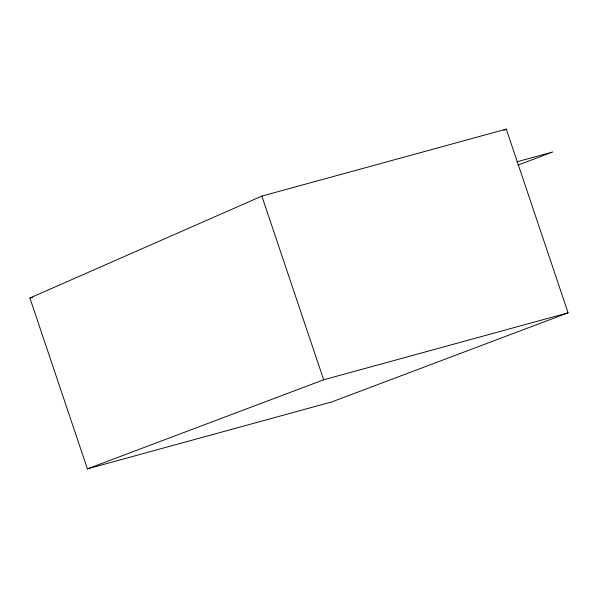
<?xml version="1.0" encoding="UTF-8"?>
<svg xmlns="http://www.w3.org/2000/svg" width="598" height="598" viewBox="0 0 598 598"><rect width="100%" height="100%" fill="white"/><g stroke="black" fill="none" stroke-linecap="round" stroke-linejoin="round"><path stroke-width="0.9" d="M29.9 297.998L261.849 196.107L506.282 129.123L568.1 312.814L331.845 401.893L87.405 468.877L29.9 297.998L32.598 297.258M503.725 130.252L506.282 129.123M517.935 165.108L552.814 151.952L516.956 161.781M87.405 468.877L323.668 379.79L568.1 312.814M261.849 196.107L323.668 379.79"/></g></svg>
